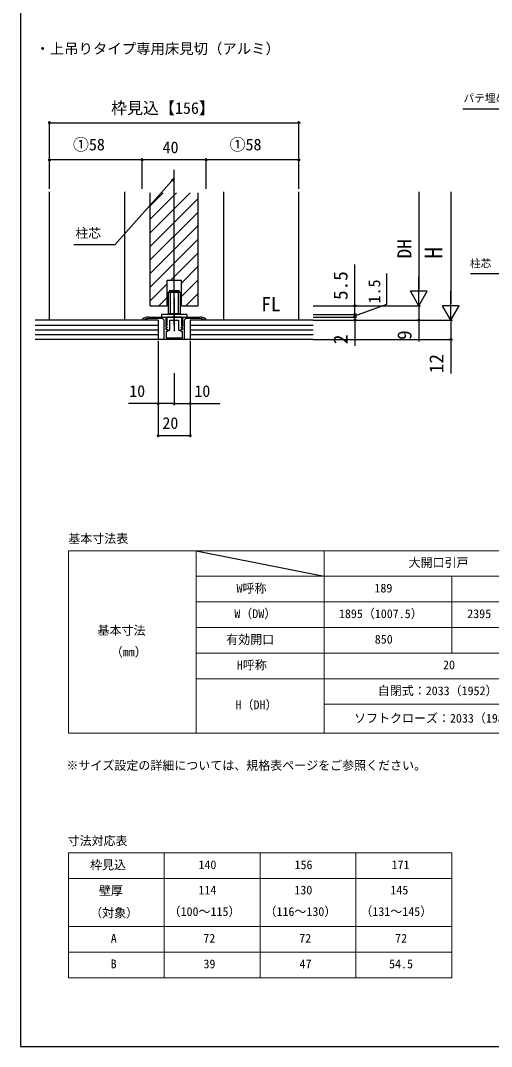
# Model space of a CAD drawing. Units: millimetres, scale not verified. Extents: x -438 to 438, y -652 to 649.
# Drawn here: x -438 to -143, y -652 to -11 of the extents above; entities that cross this region are included whole.
import ezdxf
from ezdxf.enums import TextEntityAlignment as Align

# ---------------------------------------------------------------- set-up
doc = ezdxf.new("R2010")
doc.units = ezdxf.units.MM
doc.header["$LTSCALE"] = 4
doc.layers.add('0-1_TABLE1', color=7, linetype='Continuous', lineweight=18)
for name, color, linetype in [('0-2_USER1', 3, 'Continuous'), ('0-3_YKK_11', 7, 'Continuous'), ('0-5_YKK_12', 2, 'Continuous'), ('0-6_YKK_13', 4, 'Continuous'), ('0-7_YKK_D', 6, 'Continuous'), ('0-8_YKK_ZWAK', 7, 'Continuous'), ('0-9_YSS_K', 3, 'Continuous')]:
    doc.layers.add(name, color=color, linetype=linetype)
doc.styles.add('ＭＳ ゴシック', font='')
doc.styles.get('ＭＳ ゴシック').set_extended_font_data('MS Gothic')

msp = doc.modelspace()

# ---------------------------------------------------------------- linework, layer by layer
at = {"layer": '0-1_TABLE1'}
for p, q in [((-407.57, -342.205), (-87.57, -342.205)), ((-407.57, -342.205), (-407.57, -456.205)), ((-327.57, -342.205), (-327.57, -456.205)), ((-247.57, -342.205), (-247.57, -456.205)), ((-327.57, -358.205), (-87.57, -358.205)), ((-167.57, -358.205), (-167.57, -406.205)), ((-327.57, -374.205), (-87.57, -374.205)), ((-327.57, -390.205), (-87.57, -390.205)), ((-327.57, -406.205), (-87.57, -406.205)), ((-327.57, -422.205), (-87.57, -422.205)), ((-247.57, -438.205), (-87.57, -438.205)), ((-407.57, -456.205), (-87.57, -456.205)), ((-407.57, -531.205), (-167.57, -531.205)), ((-407.57, -531.205), (-407.57, -609.205)), ((-347.57, -531.205), (-347.57, -609.205)), ((-287.57, -531.205), (-287.57, -609.205)), ((-227.57, -531.205), (-227.57, -609.205)), ((-167.57, -531.205), (-167.57, -609.205)), ((-407.57, -547.205), (-167.57, -547.205)), ((-407.57, -577.205), (-167.57, -577.205)), ((-407.57, -593.205), (-167.57, -593.205)), ((-407.57, -609.205), (-167.57, -609.205))]:
    msp.add_line(p, q, dxfattribs=at)
at = {"layer": '0-2_USER1'}
msp.add_line((-327.57, -342.205), (-247.57, -358.205), dxfattribs=at)
at = {"layer": '0-3_YKK_11'}
for points in [[(-360.239, -198), (-360.415, -198.057), (-361.316, -198.057), (-361.316, -197.814), (-361.135, -197.429)], [(-357.316, -196.057), (-346.616, -196.057), (-346.616, -201.962), (-346.119, -202.459), (-346.366, -203.057)], [(-335.016, -198.057), (-335.016, -210.057), (-341.316, -210.057), (-347.616, -210.057), (-347.616, -198.057), (-348.616, -197.057), (-357.316, -197.057)], [(-336.266, -203.057), (-336.514, -202.459), (-336.016, -201.962), (-336.016, -196.057), (-325.316, -196.057)], [(-325.316, -197.057), (-334.016, -197.057), (-335.016, -198.057)], [(-321.498, -197.429), (-321.316, -197.814), (-321.316, -198.057), (-322.218, -198.057), (-322.393, -198)], [(-346.366, -203.657), (-346.216, -203.657), (-345.566, -204.307), (-345.566, -205.057), (-346.416, -205.057), (-346.416, -209.057), (-341.775, -209.057), (-341.591, -209.177), (-341.041, -209.177), (-340.858, -209.057), (-336.216, -209.057), (-336.216, -205.057), (-337.066, -205.057), (-337.066, -204.307), (-336.416, -203.657), (-336.266, -203.657)]]:
    msp.add_lwpolyline(points, dxfattribs=at)
msp.add_lwpolyline([(-336.616, -196.057), (-346.016, -196.057), (-346.016, -199.057), (-346.016, -201.503), (-346.192, -201.776), (-346.254, -202.119), (-345.704, -202.669), (-345.865, -203.057), (-346.229, -203.057), (-346.342, -203.331), (-345.316, -204.357), (-344.016, -204.357), (-344.016, -198.057), (-341.316, -198.057), (-338.616, -198.057), (-338.616, -204.357), (-337.316, -204.357), (-336.291, -203.331), (-336.404, -203.057), (-336.768, -203.057), (-336.929, -202.669), (-336.379, -202.119), (-336.441, -201.776), (-336.616, -201.503), (-336.616, -199.057)], close=True, dxfattribs=at)
for centre, radius, start, end in [((-357.316, -202.057), 6, 90, 129.5212), ((-357.316, -202.057), 5, 89.99998, 125.77484), ((-325.316, -202.057), 6, 50.4788, 90), ((-325.316, -202.057), 5, 54.22516, 90.00002), ((-346.366, -203.357), 0.3, 89.99999, 270.00001), ((-336.266, -203.357), 0.3, 269.99999, 90.00001)]:
    msp.add_arc(centre, radius, start, end, dxfattribs=at)
at = {"layer": '0-5_YKK_12'}
for p, q in [((-341.316, -201.057), (-341.316, -104.026)), ((-419.316, -198.057), (-419.316, -117.825)), ((-372.316, -198.057), (-372.316, -117.825)), ((-356.316, -189.057), (-356.316, -118.425)), ((-356.316, -126.464), (-348.277, -118.425)), ((-356.316, -134.949), (-339.792, -118.425)), ((-356.316, -143.434), (-331.307, -118.425)), ((-326.316, -189.057), (-326.316, -118.425)), ((-310.316, -198.057), (-310.316, -117.825)), ((-263.316, -198.057), (-263.316, -117.825)), ((-356.316, -151.92), (-326.316, -121.92)), ((-356.316, -160.405), (-326.316, -130.405)), ((-356.316, -168.89), (-326.316, -138.89)), ((-356.316, -177.375), (-326.316, -147.375)), ((-343.513, -173.057), (-326.316, -155.861)), ((-336.816, -174.846), (-326.316, -164.346)), ((-336.816, -183.331), (-326.316, -172.831)), ((-336.816, -189.057), (-336.816, -173.057)), ((-356.316, -185.861), (-345.816, -175.361)), ((-351.027, -189.057), (-345.816, -183.846)), ((-341.316, -184.132), (-341.316, -204.889)), ((-334.057, -189.057), (-326.316, -181.317)), ((-356.316, -189.057), (-345.816, -189.057)), ((-336.816, -189.057), (-326.316, -189.057))]:
    msp.add_line(p, q, dxfattribs=at)
msp.add_lwpolyline([(-345.816, -189.057), (-345.816, -173.057), (-336.816, -173.057)], dxfattribs=at)
at = {"layer": '0-6_YKK_13'}
for p, q in [((-344.316, -179.757), (-344.116, -179.557)), ((-344.116, -179.557), (-338.516, -179.557)), ((-338.316, -179.757), (-338.516, -179.557)), ((-345.066, -180.757), (-344.866, -180.557)), ((-337.766, -180.557), (-344.866, -180.557)), ((-344.316, -179.757), (-344.316, -180.557)), ((-344.316, -179.757), (-338.316, -179.757)), ((-343.816, -180.557), (-343.816, -194.557)), ((-338.816, -180.557), (-338.816, -194.557)), ((-338.316, -179.757), (-338.316, -180.557)), ((-337.566, -180.757), (-337.766, -180.557)), ((-337.566, -180.757), (-337.566, -194.157)), ((-337.566, -194.157), (-345.066, -194.157)), ((-337.766, -194.357), (-344.866, -194.357)), ((-337.766, -194.357), (-337.566, -194.157))]:
    msp.add_line(p, q, dxfattribs=at)
msp.add_lwpolyline([(-337.566, -180.757), (-345.066, -180.757), (-345.066, -194.157)], dxfattribs=at)
msp.add_lwpolyline([(-349.316, -196.057), (-333.316, -196.057), (-333.316, -194.557), (-349.316, -194.557)], close=True, dxfattribs=at)
at = {"layer": '0-7_YKK_D'}
for p, q in [((-419.316, -115.825), (-419.316, -73.621)), ((-419.316, -74.621), (-263.316, -74.621)), ((-263.316, -115.825), (-263.316, -73.621)), ((-419.316, -115.825), (-419.316, -96.825)), ((-361.316, -97.825), (-419.316, -97.825)), ((-361.316, -115.825), (-361.316, -96.825)), ((-361.316, -115.825), (-361.316, -96.825)), ((-321.316, -97.825), (-361.316, -97.825)), ((-321.316, -115.825), (-321.316, -96.825)), ((-321.316, -115.825), (-321.316, -96.825)), ((-263.316, -97.825), (-321.316, -97.825)), ((-263.316, -115.825), (-263.316, -96.825)), ((-188.217, -117.825), (-188.217, -178.557)), ((-168.217, -117.825), (-168.217, -187.557)), ((-188.217, -189.057), (-188.217, -170.87)), ((-188.217, -189.057), (-193.467, -179.964)), ((-182.967, -179.964), (-193.467, -179.964)), ((-188.217, -189.057), (-182.967, -179.964)), ((-168.217, -198.057), (-168.217, -179.87)), ((-254.267, -189.057), (-187.217, -189.057)), ((-254.267, -189.057), (-187.217, -189.057)), ((-254.267, -189.057), (-227.217, -189.057)), ((-228.217, -194.557), (-228.217, -192.432)), ((-168.217, -198.057), (-173.467, -188.964)), ((-162.967, -188.964), (-173.467, -188.964)), ((-168.217, -198.057), (-162.967, -188.964)), ((-254.267, -194.557), (-227.217, -194.557)), ((-254.267, -194.557), (-227.217, -194.557)), ((-254.267, -196.057), (-227.217, -196.057)), ((-254.267, -196.057), (-227.217, -196.057)), ((-254.267, -198.057), (-167.217, -198.057)), ((-254.267, -198.057), (-167.217, -198.057)), ((-254.267, -198.057), (-187.217, -198.057)), ((-254.267, -198.057), (-227.217, -198.057)), ((-228.217, -196.057), (-228.217, -193.507)), ((-228.217, -196.057), (-228.217, -194.557)), ((-228.217, -196.057), (-228.217, -194.557)), ((-228.217, -196.057), (-228.217, -198.057)), ((-228.217, -196.057), (-228.217, -198.182)), ((-228.217, -198.057), (-228.217, -214.112)), ((-351.316, -211.057), (-351.316, -271.214)), ((-351.316, -211.057), (-351.316, -251.214)), ((-331.316, -211.057), (-331.316, -271.214)), ((-331.316, -211.057), (-331.316, -251.214)), ((-254.267, -210.057), (-167.217, -210.057)), ((-341.316, -231.214), (-341.316, -251.214)), ((-341.316, -231.214), (-341.316, -251.214)), ((-351.316, -270.214), (-331.316, -270.214))]:
    msp.add_line(p, q, dxfattribs=at)
for points in [[(-94.838, -84.956), (-96.295, -83.409), (-112.603, -66.077), (-160.619, -66.077)], [(-341.316, -109.292), (-342.734, -110.875), (-378.559, -150.859), (-404.154, -150.859)], [(-343.158, -110.495), (-341.316, -109.292), (-342.31, -111.255)], [(-126.003, -148.956), (-126.771, -150.938), (-133.755, -168.956), (-155.843, -168.956)], [(-228.217, -194.557), (-228.217, -189.057), (-228.217, -163.28)], [(-228.217, -195.307), (-208.217, -188.005), (-208.217, -168.777)], [(-188.217, -189.057), (-188.217, -198.057), (-188.217, -211.425)], [(-168.217, -198.057), (-168.217, -210.057), (-168.217, -231.334)], [(-341.316, -250.214), (-351.316, -250.214), (-369.941, -250.214)], [(-341.316, -250.214), (-331.316, -250.214), (-312.691, -250.214)]]:
    msp.add_lwpolyline(points, dxfattribs=at)
for centre, radius in [((-419.316, -74.621), 0.531), ((-263.316, -74.621), 0.531), ((-419.316, -97.825), 0.531), ((-361.316, -97.825), 0.531), ((-361.316, -97.825), 0.531), ((-321.316, -97.825), 0.531), ((-321.316, -97.825), 0.531), ((-263.316, -97.825), 0.531), ((-228.217, -189.057), 0.637), ((-228.217, -194.557), 0.637), ((-228.217, -196.057), 0.637), ((-228.217, -198.057), 0.637), ((-228.217, -194.557), 0.531), ((-228.217, -196.057), 0.531), ((-188.217, -198.057), 0.637), ((-168.217, -210.057), 0.637), ((-351.316, -250.214), 0.531), ((-341.316, -250.214), 0.531), ((-341.316, -250.214), 0.531), ((-331.316, -250.214), 0.531), ((-351.316, -270.214), 0.531), ((-331.316, -270.214), 0.531)]:
    msp.add_circle(centre, radius, dxfattribs=at)
at = {"layer": '0-8_YKK_ZWAK'}
msp.add_line((-437.5, 622.8), (-437.5, -652.2), dxfattribs=at)
msp.add_lwpolyline([(-437.5, -652.2), (437.5, -652.2), (437.5, 622.8)], dxfattribs=at)
at = {"layer": '0-9_YSS_K'}
for p, q in [((-351.316, -198.057), (-428.335, -198.057)), ((-351.316, -198.057), (-351.316, -210.057)), ((-331.316, -198.057), (-331.316, -210.057)), ((-254.267, -198.057), (-331.316, -198.057)), ((-428.335, -201.057), (-351.316, -201.057)), ((-428.335, -204.057), (-351.316, -204.057)), ((-331.316, -201.057), (-254.267, -201.057)), ((-331.316, -204.057), (-254.267, -204.057)), ((-428.335, -207.057), (-351.316, -207.057)), ((-254.267, -210.057), (-428.335, -210.057)), ((-331.316, -207.057), (-254.267, -207.057))]:
    msp.add_line(p, q, dxfattribs=at)

# ---------------------------------------------------------------- texts
at = {"layer": '0-1_TABLE1', "style": 'ＭＳ ゴシック'}
for s, p in [('大開口引戸', (-194.608, -354.04)), ('W呼称', (-302.314, -370.126)), ('189', (-216.028, -369.955)), ('W（DW）', (-303.699, -385.998)), ('1895（1007.5）', (-238.251, -385.998)), ('2395（1257.5）', (-157.953, -385.998)), ('基本寸法', (-389.303, -396.449)), ('有効開口', (-308.749, -402.147)), ('850', (-215.815, -401.955)), ('（mm）', (-381.014, -409.93)), ('H呼称', (-302.101, -418.126)), ('20', (-173.109, -417.955)), ('自閉式：2033（1952）', (-213.933, -434.168)), ('H（DH）', (-302.932, -442.998)), ('ソフトクローズ：2033（1980）', (-228.784, -451.381)), ('枠見込', (-393.955, -543.104)), ('140', (-326.135, -542.955)), ('156', (-266.028, -542.955)), ('171', (-205.304, -542.955)), ('壁厚', (-388.457, -559.194)), ('130', (-266.135, -558.768)), ('114', (-326.156, -558.768)), ('145', (-206.05, -558.768)), ('（100～115）', (-344.821, -572.248)), ('（116～130）', (-284.821, -572.248)), ('（131～145）', (-224.821, -572.248)), ('（対象）', (-393.912, -573.1)), ('A', (-381.021, -588.955)), ('72', (-323.109, -588.955)), ('72', (-263.109, -588.955)), ('72', (-203.109, -588.955)), ('B', (-381.064, -604.955)), ('39', (-323.003, -604.955)), ('47', (-262.875, -604.955)), ('54.5', (-206.859, -604.955))]:
    msp.add_text(s, height=5.499, dxfattribs=at).set_placement(p, align=Align.BOTTOM_LEFT)
at = {"layer": '0-2_USER1', "style": 'ＭＳ ゴシック'}
for s, height, p in [('・上吊りタイプ専用床見切（アルミ）', 6.598, (-428.153, -33.543)), ('FL', 8.798, (-286.823, -195.057)), ('基本寸法表', 5.499, (-407.581, -339.069)), ('※サイズ設定の詳細については、規格表ページをご参照ください。', 5.499, (-408.747, -480.88)), ('寸法対応表', 5.499, (-408.007, -527.984))]:
    msp.add_text(s, height=height, dxfattribs=at).set_placement(p, align=Align.BOTTOM_LEFT)
at = {"layer": '0-7_YKK_D', "style": 'ＭＳ ゴシック'}
for s, height, p in [('パテ埋め等', 4.912, (-160.264, -63.115)), ('枠見込【156】', 7.331, (-380.833, -71.258)), ('①58', 7.331, (-404.691, -94.063)), ('40', 7.331, (-348.589, -95.825)), ('①58', 7.331, (-306.691, -94.063)), ('柱芯', 5.865, (-403.095, -148.312)), ('柱芯', 4.912, (-156.3, -166.581)), ('10', 7.331, (-369.475, -248.214)), ('10', 7.331, (-328.725, -248.214)), ('20', 7.331, (-348.703, -268.214))]:
    msp.add_text(s, height=height, dxfattribs=at).set_placement(p, align=Align.BOTTOM_LEFT)
for s, height, p in [('DH', 8.798, (-190.217, -159.407)), ('H', 11, (-170.217, -159.679)), ('5.5', 8.798, (-230.217, -185.393)), ('1.5', 7.331, (-210.217, -187.539)), ('9', 8.798, (-190.217, -210.38)), ('2', 8.798, (-230.217, -212.998)), ('12', 8.798, (-170.217, -231.175))]:
    msp.add_text(s, height=height, rotation=90, dxfattribs=at).set_placement(p, align=Align.BOTTOM_LEFT)

doc.saveas('drawing.dxf')
